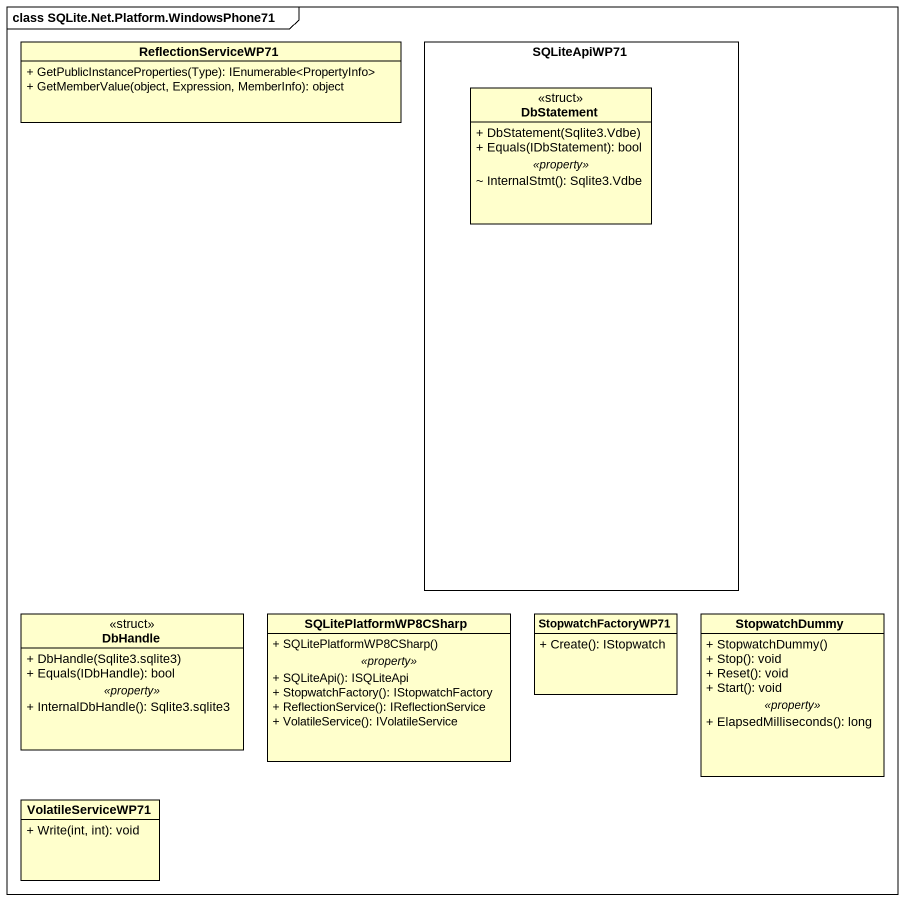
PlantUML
@startuml
mainframe class SQLite.Net.Platform.WindowsPhone71
hide circle
hide empty members
skinparam classAttributeIconSize 0
class ReflectionServiceWP71 {
  + GetPublicInstanceProperties(Type): IEnumerable<PropertyInfo>
  + GetMemberValue(object, Expression, MemberInfo): object
}
rectangle SQLiteApiWP71 {
  class DbStatement <<struct>> {
    + DbStatement(Sqlite3.Vdbe)
    + Equals(IDbStatement): bool
    .. <<property>> ..
    ~ InternalStmt(): Sqlite3.Vdbe
  }
}
class DbHandle <<struct>> {
  + DbHandle(Sqlite3.sqlite3)
  + Equals(IDbHandle): bool
  .. <<property>> ..
  + InternalDbHandle(): Sqlite3.sqlite3
}
class SQLitePlatformWP8CSharp {
  + SQLitePlatformWP8CSharp()
  .. <<property>> ..
  + SQLiteApi(): ISQLiteApi
  + StopwatchFactory(): IStopwatchFactory
  + ReflectionService(): IReflectionService
  + VolatileService(): IVolatileService
}
class StopwatchFactoryWP71 {
  + Create(): IStopwatch
}
class StopwatchDummy {
  + StopwatchDummy()
  + Stop(): void
  + Reset(): void
  + Start(): void
  .. <<property>> ..
  + ElapsedMilliseconds(): long
}
class VolatileServiceWP71 {
  + Write(int, int): void
}
@enduml
